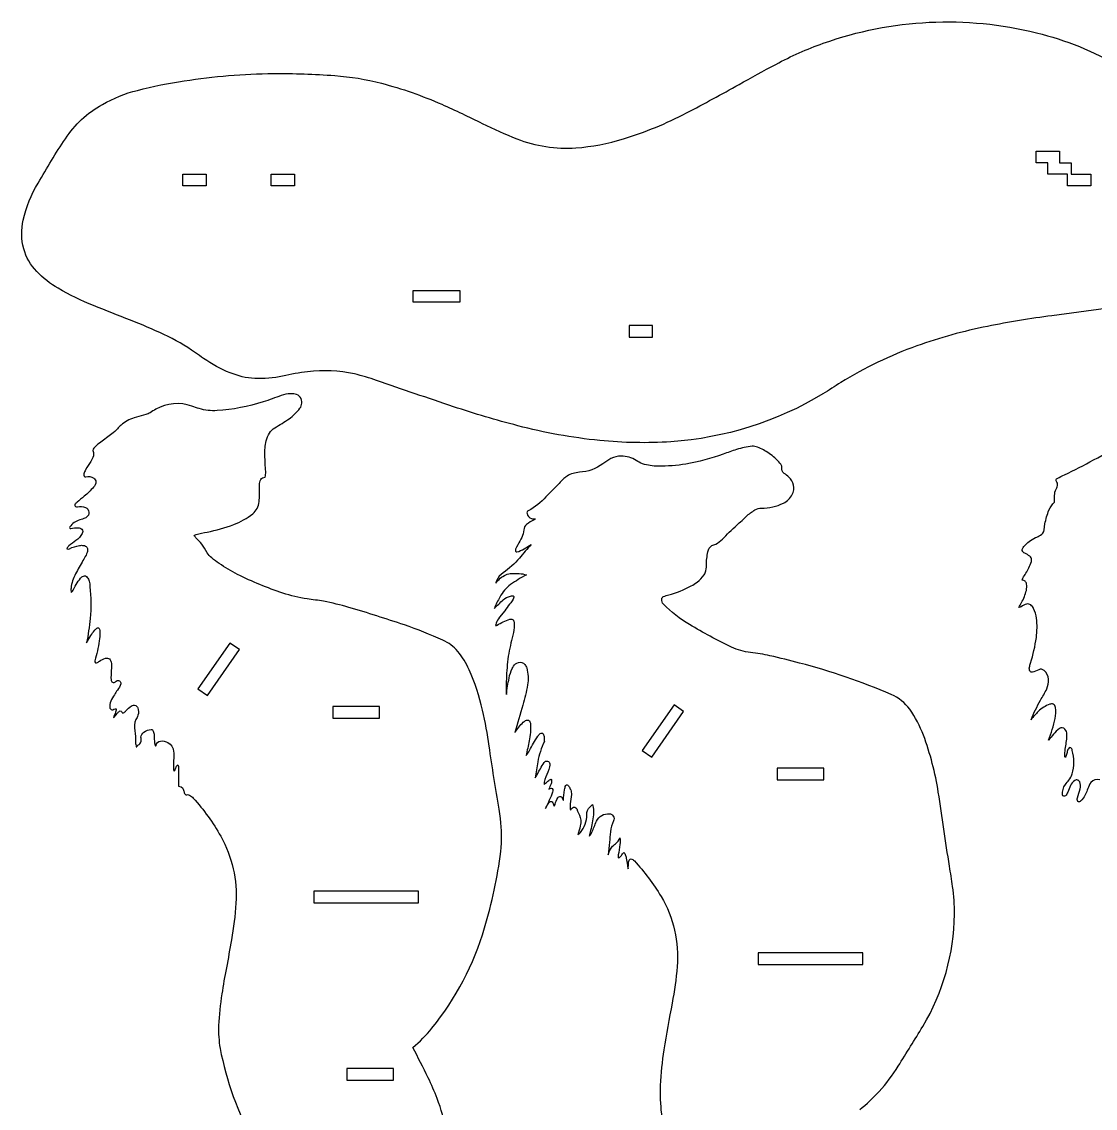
# Model space of a CAD drawing. Extents: x 16.5 to 71.3, y 5.9 to 53.4.
# Drawn here: x 16.53 to 39.61, y 29.82 to 53.18 of the extents above; entities that cross this region are included whole.
import ezdxf

# ---------------------------------------------------------------- set-up
doc = ezdxf.new("R2010")
doc.units = 0
doc.header["$MEASUREMENT"] = 0
doc.layers.get('0').update_dxf_attribs({"linetype": 'CONTINUOUS'})

msp = doc.modelspace()

# ---------------------------------------------------------------- linework, layer by layer
for points in [[(39.836, 47.01), (38.678, 46.858, 0.016937), (37.295, 46.629, 0.037032), (35.773, 46.208, 0.052186), (34.139, 45.421, -0.00447), (33.755, 45.177, -0.119641), (30.489, 44.149, -0.042166), (28.956, 44.176, -0.039221), (27.194, 44.493, -0.016725), (25.816, 44.902, -0.00324), (24.159, 45.466, 0.027526), (23.682, 45.606, 0.084054), (22.677, 45.655, 0.027759), (22.139, 45.56, -0.066396), (21.54, 45.507, -0.080063), (21.01, 45.63, -0.052876), (20.44, 45.939, -0.008373), (20.262, 46.062, 0.043949), (19.587, 46.454, 0.018249), (18.866, 46.762, -0.0052), (18.074, 47.076, -0.034793), (17.313, 47.447, -0.071755), (16.851, 47.81, -0.120399), (16.571, 48.295, -0.119099), (16.562, 48.915, -0.081907), (16.883, 49.709, -0.004649), (17.169, 50.196, -0.01167), (17.469, 50.662, -0.0538), (17.815, 51.076, -0.058055), (18.263, 51.398, -0.070925), (19.017, 51.702, -0.026154), (20.025, 51.906, -0.038412), (21.938, 52.062, -0.02244), (23.259, 52.02, -0.046675), (24.263, 51.854, -0.041268), (25.56, 51.402, -0.011292), (26.43, 50.991, 0.021315), (27.174, 50.659, 0.109476), (28.445, 50.466, 0.058378), (29.465, 50.658, 0.046188), (30.823, 51.218, 0.008532), (31.953, 51.829, -0.006303), (32.743, 52.261, -0.03728), (33.764, 52.715, -0.147404), (38.35, 52.939, -0.071157), (40.137, 52.218, -0.063535)], [(25.652, 29.328, 0.054737), (25.461, 30.031, 0.021849), (25.267, 30.478, 0.007313), (24.937, 31.129, 0.049451), (25.349, 31.541, 0.097663), (26.48, 33.698, 0.041192), (26.831, 35.341, 0.06018), (26.821, 36.047, 0.009833), (26.792, 36.252, -0.006092), (26.579, 37.608, 0.020295), (26.437, 38.379, 0.047215), (26.148, 39.248, 0.063203), (25.905, 39.642, 0.111532), (25.583, 39.883, 0.026717), (24.758, 40.21, 0.009504), (23.564, 40.588, 0.021715), (23.019, 40.719, 0.016397), (22.665, 40.769, -0.048691), (22.143, 40.896, -0.036248), (21.171, 41.296, -0.029109), (20.773, 41.532, -0.017176), (20.614, 41.65, -0.085201), (20.518, 41.764, 0.024715), (20.4, 41.949, 0.024807), (20.276, 42.083, -0.04084), (20.238, 42.133, -0.205737), (20.282, 42.158, -0.018216), (20.514, 42.207, 0.043688), (21.089, 42.367, 0.072778), (21.496, 42.6, 0.19757), (21.634, 42.861, 0.040996), (21.641, 43.004, 0.003107), (21.64, 43.219, -0.120974), (21.668, 43.335, -0.159708), (21.708, 43.37, -0.058556), (21.76, 43.385, 0.083041), (21.775, 43.506, -0.005976), (21.756, 43.858, -0.067909), (21.786, 44.169, -0.075212), (21.857, 44.336, -0.10325), (21.971, 44.448, 0.016394), (22.278, 44.642, 0.078168), (22.512, 44.869, 0.107064), (22.554, 44.977, 0.391234), (22.406, 45.172, 0.071232), (22.312, 45.18, 0.075225), (22.107, 45.141, -0.007461), (21.723, 45.006, -0.060746), (20.73, 44.817, -0.089836), (20.346, 44.861, -0.022613), (20.187, 44.915, 0.215682), (19.412, 44.847, 0.02234), (19.292, 44.773, -0.049527), (19.196, 44.732), (18.946, 44.665, 0.101395), (18.666, 44.508, 0.026856), (18.587, 44.426, -0.031627), (18.466, 44.318), (18.2, 44.12, 0.052199), (18.08, 44.008, 0.299828), (18.07, 43.917, -0.156841), (18.07, 43.844, -0.077227), (18.014, 43.727, 0.019178), (17.902, 43.548, 0.042434), (17.863, 43.459, 0.201865), (17.872, 43.407, 0.280055), (17.905, 43.397, -0.216956), (18.08, 43.367, -0.214003), (18.125, 43.288, -0.175325), (18.072, 43.17, -0.041328), (17.874, 42.978, 0.005071), (17.719, 42.847, 0.096947), (17.673, 42.805, 0.440139), (17.687, 42.759, 0.184973), (17.727, 42.753, -0.13039), (17.898, 42.737, -0.302127), (17.969, 42.634, -0.279955), (17.924, 42.526, -0.067393), (17.889, 42.506, -0.020218), (17.778, 42.47, 0.148736), (17.561, 42.317, 0.304116), (17.56, 42.292, 0.304116), (17.582, 42.283, -0.057256), (17.742, 42.299, -0.183471), (17.819, 42.268, -0.336207), (17.83, 42.174, -0.093975), (17.693, 42.026, 0.010768), (17.544, 41.911, 0.135226), (17.5, 41.847, 0.211645), (17.553, 41.85, -0.062615), (17.774, 41.919, -0.060972), (17.859, 41.92, -0.163249), (17.929, 41.882, -0.183357), (17.945, 41.821, -0.097747), (17.912, 41.713, -0.025023), (17.846, 41.596, 0.003797), (17.686, 41.306, 0.091572), (17.589, 41.004, 0.070734), (17.594, 40.908, 0.130312), (17.645, 40.976, -0.078542), (17.822, 41.243, -0.235724), (17.9, 41.264, -0.150607), (17.939, 41.234, -0.127587), (17.981, 41.15, -0.038908), (17.995, 41.033, -0.055536), (17.999, 40.348, -0.021613), (17.925, 39.827), (18.018, 39.985, -0.027598), (18.093, 40.09, -0.048062), (18.141, 40.139, -0.518481), (18.204, 40.121, -0.085893), (18.209, 40.055, -0.049411), (18.196, 39.866, -0.033118), (18.103, 39.441, 0.179453), (18.113, 39.398, 0.259467), (18.14, 39.396, 0.078898), (18.201, 39.434, -0.059687), (18.331, 39.495, -0.242789), (18.413, 39.481, -0.153887), (18.457, 39.383, -0.056215), (18.455, 39.238, 0.029849), (18.449, 39.03, 0.643021), (18.542, 38.99, -0.32615), (18.63, 39.009, -0.327713), (18.658, 38.945, -0.123703), (18.588, 38.811, 0.051324), (18.523, 38.709, 0.044607), (18.442, 38.575, 0.164112), (18.427, 38.424, 0.415618), (18.49, 38.389, -0.012072), (18.535, 38.406, -0.127513), (18.558, 38.406, -0.124142), (18.536, 38.31), (18.516, 38.264, 0.059832), (18.503, 38.216, 0.048074), (18.576, 38.301, -0.063431), (18.615, 38.345, -0.107144), (18.648, 38.361, -0.276164), (18.676, 38.347, 0.08354), (18.694, 38.322, 0.281542), (18.717, 38.32, 0.110862), (18.77, 38.367, -0.035105), (18.886, 38.469, -0.244789), (18.981, 38.476, -0.184927), (19.024, 38.426, -0.192746), (19.026, 38.268, -0.054575), (18.986, 38.18, 0.180076), (18.964, 37.935, -0.04595), (18.978, 37.692, 0.072881), (18.993, 37.589, 0.311275), (19.007, 37.599, -0.114641), (19.054, 37.644, 0.201899), (19.096, 37.713, 0.035248), (19.093, 37.795, -0.228913), (19.157, 37.906, -0.136638), (19.311, 37.965, -0.33239), (19.357, 37.93, -0.094938), (19.377, 37.841, 0.029527), (19.387, 37.672, 0.038184), (19.402, 37.607, 0.203815), (19.417, 37.622, -0.297837), (19.51, 37.714, -0.195538), (19.67, 37.681, -0.242876), (19.796, 37.493, -0.040777), (19.797, 37.355, 0.0158), (19.794, 37.105, 0.241284), (19.81, 37.065, 0.064308), (19.83, 37.1, -0.04474), (19.86, 37.175, -0.099132), (19.887, 37.205, -0.091287), (19.903, 37.13, -0.006054), (19.9, 36.747, -0.277732), (20, 36.681, -0.07016), (20.016, 36.638, 0.095816), (20.04, 36.573, 0.074993), (20.056, 36.556, -0.218996), (20.136, 36.553, -0.095167), (20.218, 36.49, -0.053438), (20.809, 35.669, -0.14535), (21.134, 34.227, -0.028956), (21.039, 33.443, -0.005522), (20.929, 32.84, 0.006318), (20.831, 32.278, 0.028773), (20.763, 31.598, 0.048976), (20.794, 31.109, 0.07985), (21.524, 29.102, 0.060537)], [(34.546, 29.794, 0.049697), (34.965, 30.184, 0.044365), (35.375, 30.725, 0.001614), (35.904, 31.582, 0.132861), (36.584, 33.991, 0.036087), (36.543, 34.589, 0.008147), (36.476, 35.025, -0.001421), (36.237, 36.614, 0.05004), (35.917, 37.841, 0.065672), (35.622, 38.398, 0.131686), (35.226, 38.714, 0.038454), (33.253, 39.391, 0.009692), (32.617, 39.548, 0.030801), (32.199, 39.615, -0.082097), (31.789, 39.736, -0.023289), (30.889, 40.218, -0.062484), (30.327, 40.659, -0.224886), (30.289, 40.767, -0.22693), (30.33, 40.822, -0.063935), (30.441, 40.855, 0.056796), (30.923, 41.05, 0.022015), (31.049, 41.129, 0.086352), (31.203, 41.29, 0.078374), (31.238, 41.376, 0.057276), (31.253, 41.527, -0.066349), (31.294, 41.822, -0.262842), (31.408, 41.934, 0.125745), (31.559, 42.023, 0.013785), (31.701, 42.166, -0.016765), (31.866, 42.319, 0.008728), (32.105, 42.544, -0.036794), (32.295, 42.685, -0.132068), (32.433, 42.724, 0.121768), (32.907, 42.829, 0.149683), (33.098, 43.012, 0.340256), (33.025, 43.39, 0.038056), (32.922, 43.468, -0.293732), (32.872, 43.598, 0.147455), (32.863, 43.641, 0.061954), (32.831, 43.688, 0.077099), (32.597, 43.897, 0.062198), (32.351, 44.034, 0.092639), (32.232, 44.052, 0.046621), (31.901, 43.981, 0.014622), (31.611, 43.881, -0.039554), (30.81, 43.67, -0.041544), (30.213, 43.621, -0.077366), (29.88, 43.675, -0.056515), (29.74, 43.748, 0.126943), (29.422, 43.841, 0.122538), (29.198, 43.786, 0.046323), (29.025, 43.674, -0.151902), (28.521, 43.493, 0.116374), (28.255, 43.41, 0.045546), (28.187, 43.357, 0.026568), (28.083, 43.252, -0.014231), (27.801, 42.966, -0.092538), (27.419, 42.665, 0.371042), (27.394, 42.606, 0.244214), (27.488, 42.498, 0.09846), (27.57, 42.492, -0.168317), (27.548, 42.472, 0.048055), (27.383, 42.369, 0.206494), (27.326, 42.254, -0.101644), (27.283, 42.093, -0.027936), (27.197, 41.936), (27.167, 41.88, 0.042583), (27.144, 41.821, 0.343745), (27.16, 41.783, 0.169579), (27.174, 41.781, 0.080991), (27.334, 41.848, -0.014851), (27.485, 41.938, 0.010857), (27.229, 41.647, -0.065233), (26.88, 41.333, 0.135819), (26.739, 41.161, 0.044205), (26.723, 41.11, -0.131503), (26.938, 41.289, -0.094186), (27.068, 41.316, -0.090596), (27.38, 41.289, 0.033538), (27.04, 41.077, 0.101146), (26.809, 40.81, 0.029393), (26.691, 40.566, -0.021218), (26.882, 40.749, -0.11125), (27.039, 40.832, -0.064504), (27.08, 40.839, -0.206741), (27.11, 40.824, -0.213385), (27.11, 40.808, -0.091645), (27.019, 40.654, 0.02779), (26.913, 40.514), (26.802, 40.375, 0.077474), (26.731, 40.248, 0.042437), (26.718, 40.196, 0.157578), (26.751, 40.206, -0.067802), (27.022, 40.334, -0.49619), (27.116, 40.269, -0.082601), (27.1, 40.045, 0.01182), (27, 39.6, 0.024523), (26.968, 39.354, 0.018698), (26.946, 38.875, 0.01221), (26.95, 38.715, -0.016518), (27.008, 39.07, -0.051017), (27.073, 39.272, -0.097515), (27.145, 39.372, -0.221721), (27.279, 39.407, -0.178184), (27.349, 39.358, -0.093771), (27.386, 39.286, -0.112098), (27.407, 38.92, -0.023806), (27.305, 38.488, -0.005214), (27.132, 37.898, -0.052751), (27.313, 38.121, -0.09292), (27.382, 38.164, -0.404011), (27.456, 38.13, -0.09675), (27.465, 38.099, -0.06484), (27.465, 37.896, -0.017261), (27.439, 37.722, -0.009702), (27.373, 37.404, 0.042015), (27.447, 37.513, -0.031868), (27.628, 37.819, -0.028481), (27.674, 37.874, -0.238253), (27.724, 37.885, -0.180148), (27.739, 37.871, -0.108056), (27.762, 37.79, 0.007815), (27.766, 37.705, 0.062107), (27.625, 37.267), (27.568, 36.926, 0.04252), (27.605, 36.982, -0.025694), (27.763, 37.254, -0.314724), (27.834, 37.284, -0.314724), (27.886, 37.228, -0.098845), (27.861, 37.101, 0.016331), (27.777, 36.889, 0.078647), (27.759, 36.779, -0.048034), (27.829, 36.839, -0.080617), (27.895, 36.889, -0.094315), (27.914, 36.893, -0.318948), (27.923, 36.877, -0.115287), (27.91, 36.796, 0.017906), (27.864, 36.679, -0.134192), (27.917, 36.699, -0.357321), (27.949, 36.673, -0.141261), (27.944, 36.619, -0.025304), (27.872, 36.443, 0.007077), (27.794, 36.268, -0.077116), (27.847, 36.363, -0.108775), (27.882, 36.407, -0.441145), (27.95, 36.39, -0.068952), (27.977, 36.313, 0.080591), (27.998, 36.356, -0.058547), (28.053, 36.492, -0.268217), (28.114, 36.526, -0.235272), (28.145, 36.505, -0.061369), (28.164, 36.46, 0.04748), (28.175, 36.435, -0.011897), (28.201, 36.669, -0.058015), (28.225, 36.758, -0.439069), (28.27, 36.765, -0.154183), (28.293, 36.739, -0.039773), (28.333, 36.664, -0.092947), (28.348, 36.566, -0.026314), (28.323, 36.368, 0.087976), (28.327, 36.228, -0.169244), (28.395, 36.291, -0.264153), (28.443, 36.28, -0.119066), (28.461, 36.256, -0.013223), (28.537, 36.074, -0.107195), (28.549, 35.954, -0.019475), (28.538, 35.893, -0.01655), (28.485, 35.702, 0.098263), (28.541, 35.75, 0.186868), (28.679, 36.129, -0.210185), (28.749, 36.3, -0.008874), (28.804, 36.35, -0.099701), (28.822, 36.13, -0.037307), (28.76, 35.791, 0.013695), (28.732, 35.672, 0.101055), (28.79, 35.754, -0.005312), (28.887, 35.99, -0.303668), (29.165, 36.154, -0.507385), (29.255, 35.999, 0.091481), (29.185, 35.764, 0.010378), (29.167, 35.539, -0.004204), (29.141, 35.269, -0.08858), (29.214, 35.432, -0.104722), (29.294, 35.504, 0.158353), (29.39, 35.636, -0.053272), (29.392, 35.49, -0.024415), (29.356, 35.267, 0.088623), (29.354, 35.224, 0.089337), (29.361, 35.204, 0.108049), (29.423, 35.256, -0.011557), (29.474, 35.319, -0.176586), (29.506, 35.277, -0.034364), (29.527, 35.201, -0.01041), (29.551, 35.046, 0.023915), (29.567, 34.969, 0.020055), (29.579, 35.11, -0.060136), (29.593, 35.157, -0.279762), (29.63, 35.181, -0.168932), (29.701, 35.139, -0.051067), (30.276, 34.376, -0.155047), (30.62, 32.866, -0.027928), (30.513, 32.08, 0.007238), (30.337, 31.081, 0.028967), (30.258, 30.312, 0.074267), (30.395, 29.106, 0.066044)], [(39.708, 36.88, 0.317363), (39.518, 36.822, 0.087814), (39.45, 36.692, -0.086223), (39.333, 36.459, -0.115707), (39.27, 36.407, -0.375476), (39.237, 36.417, -0.193366), (39.228, 36.496, 0.006299), (39.287, 36.689, 0.15773), (39.277, 36.838, 0.45588), (39.169, 36.867, 0.121773), (39.079, 36.757, 0.025354), (39.02, 36.616, -0.091876), (38.969, 36.536, -0.644123), (38.91, 36.559, -0.192504), (38.97, 36.783, -0.021205), (39.046, 36.872, 0.099279), (39.114, 37.007, 0.134086), (39.117, 37.514, 0.148282), (39.083, 37.571, 0.394868), (39.047, 37.567, 0.087766), (39.009, 37.49, -0.019707), (38.985, 37.401, -0.066465), (38.965, 37.36, -0.101817), (38.956, 37.465, 0.005332), (38.999, 37.755, 0.032812), (39.002, 37.862, 0.156324), (38.96, 37.969, 0.364394), (38.841, 37.983, 0.075758), (38.71, 37.86, -0.004678), (38.609, 37.736, 0.04602), (38.746, 38.2, 0.072516), (38.757, 38.436, 0.251245), (38.708, 38.507, 0.181791), (38.634, 38.506, 0.107855), (38.387, 38.351, 0.048237), (38.23, 38.174, -0.025583), (38.433, 38.593, 0.036002), (38.567, 38.835, 0.11715), (38.607, 39.043, 0.200358), (38.51, 39.234, 0.272059), (38.395, 39.249), (38.289, 39.205, -0.154473), (38.232, 39.197, -0.187571), (38.21, 39.214, -0.199731), (38.196, 39.302, -0.029204), (38.222, 39.392, 0.03816), (38.345, 39.941, 0.063897), (38.347, 40.355, 0.069224), (38.286, 40.564, 0.119133), (38.225, 40.641, 0.20942), (38.134, 40.658, 0.100137), (38.02, 40.603, -0.131398), (37.971, 40.583, -0.048161), (38.025, 40.691, 0.073856), (38.13, 40.954, 0.076446), (38.136, 41.09, 0.160887), (38.102, 41.151, 0.128942), (38.04, 41.172, -0.119306), (38.054, 41.215, 0.013318), (38.185, 41.44, 0.058599), (38.237, 41.572, 0.157944), (38.232, 41.656, 0.110707), (38.204, 41.689, 0.041932), (38.095, 41.753, -0.20133), (38.043, 41.81, -0.147883), (38.047, 41.848, -0.074235), (38.075, 41.894, -0.115424), (38.327, 42.088, 0.025639), (38.434, 42.139, 0.239771), (38.511, 42.252), (38.53, 42.384, -0.049589), (38.616, 42.678, -0.090983), (38.737, 42.853, -0.033442), (38.739, 43.033, -0.107902), (38.784, 43.157, 0.175256), (38.798, 43.256, 0.062824), (38.773, 43.306, -0.395309), (38.793, 43.362, -0.026388), (38.951, 43.438, 0.017821), (39.574, 43.758, -0.038158), (40.314, 44.091, -0.087709)]]:
    msp.add_lwpolyline(points, format="xyb")
for points in [[(38.344, 50.147), (38.344, 50.397), (38.844, 50.397), (38.844, 50.147), (39.095, 50.147), (39.095, 49.897), (39.517, 49.897), (39.517, 49.647), (39.017, 49.647), (39.017, 49.897), (38.595, 49.897), (38.595, 50.147)], [(20.492, 49.647), (19.992, 49.647), (19.992, 49.897), (20.492, 49.897)], [(22.395, 49.647), (21.895, 49.647), (21.895, 49.897), (22.395, 49.897)], [(25.946, 47.147), (24.946, 47.147), (24.946, 47.397), (25.946, 47.397)], [(30.088, 46.647), (29.588, 46.647), (29.588, 46.397), (30.088, 46.397)], [(21.003, 39.822), (20.319, 38.837), (20.524, 38.694), (21.208, 39.68)], [(23.221, 38.46), (23.221, 38.21), (24.221, 38.21), (24.221, 38.46)], [(30.556, 38.496), (29.872, 37.51), (30.077, 37.368), (30.761, 38.353)], [(32.775, 37.133), (32.775, 36.883), (33.775, 36.883), (33.775, 37.133)], [(22.808, 34.487), (22.808, 34.237), (25.058, 34.237), (25.058, 34.487)], [(32.361, 33.161), (32.361, 32.911), (34.611, 32.911), (34.611, 33.161)], [(23.521, 30.675), (23.521, 30.425), (24.521, 30.425), (24.521, 30.675)]]:
    msp.add_lwpolyline(points, close=True)

doc.saveas('drawing.dxf')
